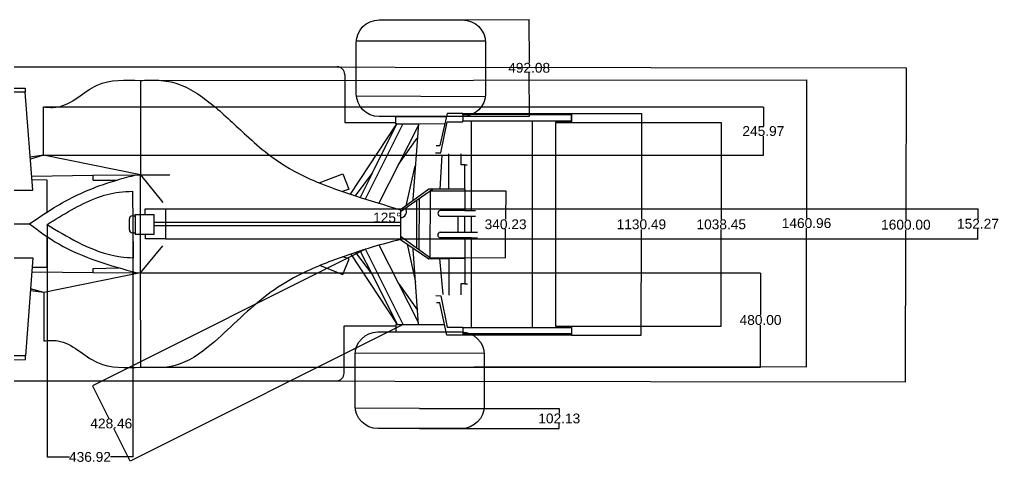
# Model space of a CAD drawing. Header units: millimetres. Extents: x 506 to 15673, y 62 to 5710.
# Drawn here: x 10683 to 15673, y 86 to 2348 of the extents above; entities that cross this region are included whole.
import ezdxf

# ---------------------------------------------------------------- set-up
doc = ezdxf.new("R2010")
doc.units = ezdxf.units.MM
doc.header["$MEASUREMENT"] = 0
doc.layers.add('Proiectii 2D', color=130, linetype='Continuous')
doc.styles.get("Standard").update_dxf_attribs({"font": 'arial.ttf'})
doc.dimstyles.get("Standard").update_dxf_attribs({"dimtxt": 50, "dimasz": 0.18, "dimexe": 0.18, "dimexo": 0.0625, "dimgap": 0.09, "dimtad": 0, "dimtih": 1, "dimtoh": 1, "dimzin": 0, "dimdsep": 46, "dimtxsty": 'Standard', "dimcen": 0.09, "dimclrd": 2, "dimclre": 2, "dimclrt": 2, "dimadec": 0, "dimazin": 0, "dimtfac": 1, "dimtofl": 0, "dimtmove": 0, "dimatfit": 3, "dimfxl": 1, "dimtolj": 1, "dimtzin": 0, "dimarcsym": 0})

# ---------------------------------------------------------------- blocks, each defined once
blk = doc.blocks.new('*D45')
at = {"layer": 'Defpoints', "color": 0, "transparency": 16777216}
for p in [(13497.3, 1870), (13496.6, 739.5), (13852.7, 739.3)]:
    blk.add_point(p, dxfattribs=at)
at = {"layer": 'Proiectii 2D', "color": 2, "lineweight": -2, "transparency": 16777216}
for p, q in [((13497.4, 1870), (13853.6, 1869.7)), ((13853.4, 1869.6), (13853, 1330.1)), ((13852.7, 739.4), (13853, 1278.9)), ((13496.6, 739.5), (13852.8, 739.3))]:
    blk.add_line(p, q, dxfattribs=at)
at = {"layer": 'Proiectii 2D', "color": 2, "transparency": 16777216}
for points in [[(13853.4, 1869.6), (13853.4, 1869.6), (13853.4, 1869.7)], [(13852.6, 739.4), (13852.7, 739.4), (13852.7, 739.3)]]:
    blk.add_solid(points, dxfattribs=at)
at = {"layer": 'Proiectii 2D', "color": 2, "transparency": 16777216, "insert": (13853, 1304.5), "char_height": 50, "attachment_point": 5}
blk.add_mtext('\\A1;1130.49', dxfattribs=at)
blk = doc.blocks.new('*D46')
at = {"layer": 'Defpoints', "color": 0, "transparency": 16777216}
for p in [(13414.7, 1823.5), (13414.7, 785), (14260.3, 785)]:
    blk.add_point(p, dxfattribs=at)
at = {"layer": 'Proiectii 2D', "color": 2, "lineweight": -2, "transparency": 16777216}
for p, q in [((13414.7, 1823.5), (14260.5, 1823.5)), ((14260.3, 1823.3), (14260.3, 1329.9)), ((14260.3, 785.2), (14260.3, 1278.6)), ((13414.7, 785), (14260.5, 785))]:
    blk.add_line(p, q, dxfattribs=at)
at = {"layer": 'Proiectii 2D', "color": 2, "transparency": 16777216}
for points in [[(14260.3, 1823.3), (14260.3, 1823.3), (14260.3, 1823.5)], [(14260.3, 785.2), (14260.3, 785.2), (14260.3, 785)]]:
    blk.add_solid(points, dxfattribs=at)
at = {"layer": 'Proiectii 2D', "color": 2, "transparency": 16777216, "insert": (14260.3, 1304.3), "char_height": 50, "attachment_point": 5}
blk.add_mtext('\\A1;1038.45', dxfattribs=at)
blk = doc.blocks.new('*D47')
at = {"layer": 'Defpoints', "color": 0, "transparency": 16777216}
for p in [(11296.5, 2107.5), (11294.4, 507.5), (15200.5, 502.6)]:
    blk.add_point(p, dxfattribs=at)
at = {"layer": 'Proiectii 2D', "color": 2, "lineweight": -2, "transparency": 16777216}
for p, q in [((11296.5, 2107.5), (15202.7, 2102.6)), ((15202.6, 2102.4), (15201.6, 1328.2)), ((15200.5, 502.7), (15201.5, 1276.9)), ((11294.5, 507.5), (15200.7, 502.6))]:
    blk.add_line(p, q, dxfattribs=at)
at = {"layer": 'Proiectii 2D', "color": 2, "transparency": 16777216}
for points in [[(15202.5, 2102.4), (15202.6, 2102.4), (15202.6, 2102.6)], [(15200.5, 502.7), (15200.6, 502.7), (15200.5, 502.6)]]:
    blk.add_solid(points, dxfattribs=at)
at = {"layer": 'Proiectii 2D', "color": 2, "transparency": 16777216, "insert": (15201.6, 1302.6), "char_height": 50, "attachment_point": 5}
blk.add_mtext('\\A1;1600.00', dxfattribs=at)
blk = doc.blocks.new('*D48')
at = {"layer": 'Defpoints', "color": 0, "transparency": 16777216}
for p in [(12776.3, 1476.1), (12775.2, 1135.9), (13160.2, 1134.6)]:
    blk.add_point(p, dxfattribs=at)
at = {"layer": 'Proiectii 2D', "color": 2, "lineweight": -2, "transparency": 16777216}
for p, q in [((12776.4, 1476.1), (13161.5, 1474.8)), ((13161.3, 1474.6), (13160.9, 1330.3)), ((13160.2, 1134.8), (13160.7, 1279.1)), ((12775.2, 1135.9), (13160.4, 1134.6))]:
    blk.add_line(p, q, dxfattribs=at)
at = {"layer": 'Proiectii 2D', "color": 2, "transparency": 16777216}
for points in [[(13161.3, 1474.6), (13161.4, 1474.6), (13161.3, 1474.8)], [(13160.2, 1134.8), (13160.2, 1134.8), (13160.2, 1134.6)]]:
    blk.add_solid(points, dxfattribs=at)
at = {"layer": 'Proiectii 2D', "color": 2, "transparency": 16777216, "insert": (13160.8, 1304.7), "char_height": 50, "attachment_point": 5}
blk.add_mtext('\\A1;340.23', dxfattribs=at)
blk = doc.blocks.new('*D49')
at = {"layer": 'Defpoints', "color": 0, "transparency": 16777216}
for p in [(12446.6, 1177.5), (12638.4, 794.3), (11054.6, 480.8)]:
    blk.add_point(p, dxfattribs=at)
at = {"layer": 'Proiectii 2D', "color": 2, "lineweight": -2, "transparency": 16777216}
for p, q in [((12446.5, 1177.5), (11054.5, 480.7)), ((12638.3, 794.3), (11246.2, 97.5)), ((11054.7, 480.6), (11137.7, 314.8)), ((11246.3, 97.8), (11163.3, 263.6))]:
    blk.add_line(p, q, dxfattribs=at)
at = {"layer": 'Proiectii 2D', "color": 2, "transparency": 16777216}
for points in [[(11054.7, 480.6), (11054.7, 480.6), (11054.6, 480.8)], [(11246.3, 97.8), (11246.3, 97.8), (11246.4, 97.6)]]:
    blk.add_solid(points, dxfattribs=at)
at = {"layer": 'Proiectii 2D', "color": 2, "transparency": 16777216, "insert": (11150.5, 289.2), "char_height": 50, "attachment_point": 5}
blk.add_mtext('\\A1;428.46', dxfattribs=at)
blk = doc.blocks.new('*D50')
at = {"layer": 'Defpoints', "color": 0, "transparency": 16777216}
for p in [(12722.4, 365.9), (12722.4, 263.7), (13434.4, 263.7)]:
    blk.add_point(p, dxfattribs=at)
at = {"layer": 'Proiectii 2D', "color": 2, "lineweight": -2, "transparency": 16777216}
for p, q in [((12722.5, 365.9), (13434.6, 365.9)), ((13434.4, 365.7), (13434.4, 340.4)), ((12722.5, 263.7), (13434.6, 263.7)), ((13434.4, 263.9), (13434.4, 289.2))]:
    blk.add_line(p, q, dxfattribs=at)
at = {"layer": 'Proiectii 2D', "color": 2, "transparency": 16777216}
for points in [[(13434.4, 365.7), (13434.5, 365.7), (13434.4, 365.9)], [(13434.4, 263.9), (13434.5, 263.9), (13434.4, 263.7)]]:
    blk.add_solid(points, dxfattribs=at)
at = {"layer": 'Proiectii 2D', "color": 2, "transparency": 16777216, "insert": (13434.4, 314.8), "char_height": 50, "attachment_point": 5}
blk.add_mtext('\\A1;102.13', dxfattribs=at)
blk = doc.blocks.new('*D55')
at = {"layer": 'Defpoints', "color": 0, "transparency": 16777216}
for p in [(11298.9, 2037.7), (11300.3, 576.7), (14695.7, 579.9)]:
    blk.add_point(p, dxfattribs=at)
at = {"layer": 'Proiectii 2D', "color": 2, "lineweight": -2, "transparency": 16777216}
for p, q in [((11299, 2037.7), (14694.5, 2040.9)), ((14694.3, 2040.7), (14695, 1336)), ((14695.7, 580.1), (14695.1, 1284.8)), ((11300.4, 576.7), (14695.9, 579.9))]:
    blk.add_line(p, q, dxfattribs=at)
at = {"layer": 'Proiectii 2D', "color": 2, "transparency": 16777216}
for points in [[(14694.4, 2040.7), (14694.3, 2040.7), (14694.3, 2040.9)], [(14695.7, 580.1), (14695.7, 580.1), (14695.7, 579.9)]]:
    blk.add_solid(points, dxfattribs=at)
at = {"layer": 'Proiectii 2D', "color": 2, "transparency": 16777216, "insert": (14695, 1310.4), "char_height": 50, "attachment_point": 5}
blk.add_mtext('\\A1;1460.96', dxfattribs=at)
blk = doc.blocks.new('*D58')
at = {"layer": 'Defpoints', "color": 0, "transparency": 16777216}
for p in [(12788.5, 1484.6), (12624.2, 1379), (12624.2, 1370.2), (12655.4, 1366.5), (12624.2, 1227.2)]:
    blk.add_point(p, dxfattribs=at)
at = {"layer": 'Proiectii 2D', "color": 2, "lineweight": -2, "transparency": 16777216}
blk.add_line((12624, 1338.7), (12623.8, 1338.7), dxfattribs=at)
for start, end in [(270.3276, 34.5161), (269.6724, 270)]:
    blk.add_arc((12624.2, 1370.2), 31.5, start, end, dxfattribs=at)
at = {"layer": 'Proiectii 2D', "color": 2, "transparency": 16777216}
for points in [[(12650.1, 1388), (12650.1, 1388), (12650, 1388.2)], [(12624.3, 1338.7), (12624.3, 1338.7), (12624.2, 1338.7)]]:
    blk.add_solid(points, dxfattribs=at)
at = {"layer": 'Proiectii 2D', "color": 2, "transparency": 16777216, "insert": (12557.6, 1338.7), "char_height": 50, "attachment_point": 5}
blk.add_mtext('\\A1;125°', dxfattribs=at)
blk = doc.blocks.new('*D60')
at = {"layer": 'Defpoints', "color": 0, "transparency": 16777216}
for p in [(12728.8, 2346.2), (12730.5, 1854.1), (13281.9, 1856.1)]:
    blk.add_point(p, dxfattribs=at)
at = {"layer": 'Proiectii 2D', "color": 2, "lineweight": -2, "transparency": 16777216}
for p, q in [((12728.8, 2346.2), (13280.3, 2348.2)), ((13280.1, 2348), (13280.9, 2127.8)), ((13281.9, 1856.3), (13281.1, 2076.5)), ((12730.6, 1854.1), (13282.1, 1856.1))]:
    blk.add_line(p, q, dxfattribs=at)
at = {"layer": 'Proiectii 2D', "color": 2, "transparency": 16777216}
for points in [[(13280.2, 2348), (13280.1, 2348), (13280.1, 2348.2)], [(13281.9, 1856.3), (13281.9, 1856.3), (13281.9, 1856.1)]]:
    blk.add_solid(points, dxfattribs=at)
at = {"layer": 'Proiectii 2D', "color": 2, "transparency": 16777216, "insert": (13281, 2102.2), "char_height": 50, "attachment_point": 5}
blk.add_mtext('\\A1;492.08', dxfattribs=at)
blk = doc.blocks.new('*D67')
at = {"layer": 'Defpoints', "color": 0, "transparency": 16777216}
for p in [(10823.4, 1303.9), (11260.3, 1303.4), (11260.3, 118.7)]:
    blk.add_point(p, dxfattribs=at)
at = {"layer": 'Proiectii 2D', "color": 2, "lineweight": -2, "transparency": 16777216}
for p, q in [((10823.4, 1303.8), (10823.4, 118.6)), ((11260.3, 1303.3), (11260.3, 118.6)), ((10823.5, 118.7), (10937.2, 118.7)), ((11260.1, 118.7), (11146.5, 118.7))]:
    blk.add_line(p, q, dxfattribs=at)
at = {"layer": 'Proiectii 2D', "color": 2, "transparency": 16777216}
for points in [[(10823.5, 118.8), (10823.5, 118.7), (10823.4, 118.7)], [(11260.1, 118.8), (11260.1, 118.7), (11260.3, 118.7)]]:
    blk.add_solid(points, dxfattribs=at)
at = {"layer": 'Proiectii 2D', "color": 2, "transparency": 16777216, "insert": (11041.8, 118.7), "char_height": 50, "attachment_point": 5}
blk.add_mtext('\\A1;436.92', dxfattribs=at)
blk = doc.blocks.new('*D68')
at = {"layer": 'Defpoints', "color": 0, "transparency": 16777216}
for p in [(11426.8, 1383.4), (11426.8, 1231.2), (15569.3, 1231.2)]:
    blk.add_point(p, dxfattribs=at)
at = {"layer": 'Proiectii 2D', "color": 2, "lineweight": -2, "transparency": 16777216}
for p, q in [((11426.8, 1383.4), (15569.5, 1383.4)), ((15569.3, 1383.2), (15569.3, 1332.9)), ((15569.3, 1231.3), (15569.3, 1281.7)), ((11426.8, 1231.2), (15569.5, 1231.2))]:
    blk.add_line(p, q, dxfattribs=at)
at = {"layer": 'Proiectii 2D', "color": 2, "transparency": 16777216}
for points in [[(15569.3, 1383.2), (15569.3, 1383.2), (15569.3, 1383.4)], [(15569.3, 1231.3), (15569.3, 1231.3), (15569.3, 1231.2)]]:
    blk.add_solid(points, dxfattribs=at)
at = {"layer": 'Proiectii 2D', "color": 2, "transparency": 16777216, "insert": (15569.3, 1307.3), "char_height": 50, "attachment_point": 5}
blk.add_mtext('\\A1;152.27', dxfattribs=at)
blk = doc.blocks.new('*D69')
at = {"layer": 'Defpoints', "color": 0, "transparency": 16777216}
for p in [(11299.9, 1056.7), (11300.3, 576.7), (14460.6, 576.7)]:
    blk.add_point(p, dxfattribs=at)
at = {"layer": 'Proiectii 2D', "color": 2, "lineweight": -2, "transparency": 16777216}
for p, q in [((11299.9, 1056.7), (14460.8, 1056.7)), ((14460.6, 1056.5), (14460.6, 842.3)), ((14460.6, 576.9), (14460.6, 791.1)), ((11300.4, 576.7), (14460.8, 576.7))]:
    blk.add_line(p, q, dxfattribs=at)
at = {"layer": 'Proiectii 2D', "color": 2, "transparency": 16777216}
for points in [[(14460.6, 1056.5), (14460.6, 1056.5), (14460.6, 1056.7)], [(14460.6, 576.9), (14460.6, 576.9), (14460.6, 576.7)]]:
    blk.add_solid(points, dxfattribs=at)
at = {"layer": 'Proiectii 2D', "color": 2, "transparency": 16777216, "insert": (14460.6, 816.7), "char_height": 50, "attachment_point": 5}
blk.add_mtext('\\A1;480.00', dxfattribs=at)
blk = doc.blocks.new('*D71')
at = {"layer": 'Defpoints', "color": 0, "transparency": 16777216}
for p in [(10805.6, 1902.8), (10805.6, 1656.8), (14474.9, 1656.8)]:
    blk.add_point(p, dxfattribs=at)
at = {"layer": 'Proiectii 2D', "color": 2, "lineweight": -2, "transparency": 16777216}
for p, q in [((10805.7, 1902.8), (14475.1, 1902.8)), ((14474.9, 1902.6), (14474.9, 1805.4)), ((14474.9, 1657), (14474.9, 1754.2)), ((10805.7, 1656.8), (14475.1, 1656.8))]:
    blk.add_line(p, q, dxfattribs=at)
at = {"layer": 'Proiectii 2D', "color": 2, "transparency": 16777216}
for points in [[(14474.9, 1902.6), (14475, 1902.6), (14474.9, 1902.8)], [(14474.9, 1657), (14475, 1657), (14474.9, 1656.8)]]:
    blk.add_solid(points, dxfattribs=at)
at = {"layer": 'Proiectii 2D', "color": 2, "transparency": 16777216, "insert": (14474.9, 1779.8), "char_height": 50, "attachment_point": 5}
blk.add_mtext('\\A1;245.97', dxfattribs=at)

msp = doc.modelspace()

# ---------------------------------------------------------------- linework, layer by layer
at = {"layer": 'Proiectii 2D'}
for p, q in [((12399.713, 2239.097), (13057.755, 2239.781)), ((10290.918, 2107.471), (12301.993, 2107.471)), ((12340.77, 2068.694), (12340.77, 1823.246)), ((11298.942, 2037.669), (11299.38, 1557.665)), ((10750.444, 1478.888), (10711.169, 1978.542)), ((13057.154, 1955.072), (12400.078, 1957.449)), ((10805.637, 1656.827), (10805.637, 1902.797)), ((12601.222, 1816.747), (12601.222, 1854.463)), ((12601.222, 1854.463), (12859.852, 1853.797)), ((12863.581, 1869.932), (12825.75, 1706.243)), ((12943.177, 1869.978), (12863.581, 1869.932)), ((12943.177, 1862.304), (12943.177, 1869.978)), ((12943.177, 1869.978), (13497.293, 1869.978)), ((13497.293, 1862.304), (12943.177, 1862.304)), ((12943.177, 1862.304), (12943.177, 1832.098)), ((13497.293, 1869.978), (13497.293, 1823.491)), ((13497.293, 1832.098), (13497.293, 1862.304)), ((12340.77, 1823.246), (12601.222, 1823.246)), ((12370.192, 1457.836), (12606.423, 1816.747)), ((12636.887, 1816.747), (12445.11, 1433.604)), ((12479.96, 1564.447), (12606.423, 1816.747)), ((12715.396, 1807.074), (12515.12, 1411.9)), ((12606.423, 1816.747), (12601.222, 1816.747)), ((12606.423, 1816.747), (12716.106, 1816.747)), ((12716.106, 1816.747), (12687.909, 1432.741)), ((12716.106, 1816.747), (12851.552, 1817.883)), ((12831.471, 1668.437), (12862.091, 1827.76)), ((12862.091, 1827.76), (12943.177, 1827.76)), ((12943.177, 1827.76), (12943.177, 1832.098)), ((12943.177, 1832.098), (13497.293, 1832.098)), ((12986.388, 1375.484), (12986.388, 1832.098)), ((13296.698, 1832.098), (13296.698, 776.794)), ((13497.293, 1823.491), (13414.653, 1823.491)), ((13414.653, 1823.491), (13414.653, 785.043)), ((12615.258, 1609.487), (12710.79, 1744.344)), ((12807.062, 1706.243), (12825.75, 1706.243)), ((10805.637, 1656.827), (10737.224, 1647.073)), ((10805.637, 1656.827), (10737.997, 1637.24)), ((11299.38, 1557.665), (10805.637, 1656.827)), ((12803.443, 1668.437), (12831.471, 1668.437)), ((12827.251, 1484.583), (12838.211, 1657.482)), ((12871.874, 1484.583), (12871.874, 1663.741)), ((12933.66, 1607.55), (12933.66, 1664.714)), ((12656.039, 1405.892), (12700.332, 1601.928)), ((12953.309, 1607.55), (12933.66, 1607.55)), ((12953.309, 1484.583), (12953.309, 1607.55)), ((12953.309, 1607.55), (12965.61, 1607.55)), ((10744.795, 1550.756), (11056.901, 1554.644)), ((11056.901, 1554.644), (11299.38, 1557.665)), ((11058.727, 1530.521), (11058.426, 1554.663)), ((11299.852, 1056.714), (11299.38, 1557.665)), ((11299.38, 1557.665), (11449.622, 1557.665)), ((11299.38, 1557.665), (11413.166, 1415.559)), ((12210.341, 1515.798), (12331.75, 1562.515)), ((12331.75, 1562.515), (12362.031, 1483.819)), ((12394.716, 1449.762), (12479.96, 1564.447)), ((12479.96, 1564.447), (12418.603, 1442.037)), ((10823.37, 1530.521), (10746.316, 1531.397)), ((10823.647, 1367.234), (10823.37, 1530.521)), ((11058.727, 1530.521), (11180.736, 1530.521)), ((10607.118, 1478.888), (10750.444, 1478.888)), ((11259.373, 1473.181), (11261.204, 1133.643)), ((12362.031, 1483.819), (12329.957, 1471.454)), ((12624.17, 1370.178), (12788.509, 1484.583)), ((12768.595, 1484.583), (12624.17, 1379.043)), ((12871.874, 1484.583), (12768.595, 1484.583)), ((12776.297, 1476.081), (12775.187, 1135.858)), ((12953.309, 1484.583), (12871.874, 1484.583)), ((12953.309, 1484.583), (12953.309, 1375.484)), ((12656.039, 1405.892), (12655.013, 1401.555)), ((12687.909, 1432.741), (12687.446, 1425.227)), ((12708.892, 1183.227), (12708.71, 1429.031)), ((12720.575, 1437.291), (12719.253, 1175.824)), ((11258.146, 1348.062), (11260.048, 1348.072)), ((11260.048, 1348.072), (11272.117, 1348.072)), ((11272.117, 1348.072), (11272.117, 1354.905)), ((11272.117, 1354.905), (11368.525, 1354.905)), ((11272.117, 1348.072), (11272.117, 1254.766)), ((11323.825, 1354.905), (11323.825, 1383.426)), ((11323.825, 1383.426), (11426.785, 1383.426)), ((11368.525, 1254.766), (11368.525, 1354.905)), ((11426.785, 1383.426), (11426.785, 1231.157)), ((12624.17, 1379.043), (12624.17, 1227.191)), ((12953.309, 1375.484), (12827.943, 1375.484)), ((12953.309, 1375.484), (12986.388, 1375.484)), ((12986.388, 1375.484), (13007.532, 1375.484)), ((10551.011, 1306.445), (10733.858, 1306.445)), ((11242.719, 1277.098), (11242.719, 1332.552)), ((11368.525, 1316.236), (12625.49, 1316.236)), ((12625.49, 1316.236), (12625.49, 1297.085)), ((12827.943, 1346.846), (13007.532, 1346.846)), ((12917.738, 1346.846), (12917.738, 1264.209)), ((12951.326, 1346.846), (12951.326, 1264.209)), ((12985.175, 1346.846), (12985.175, 1264.209)), ((11260.514, 1261.588), (11258.23, 1261.588)), ((11260.514, 1261.588), (11272.117, 1261.588)), ((11272.117, 1254.766), (11368.525, 1254.766)), ((11324.619, 1231.157), (11324.619, 1254.766)), ((12625.49, 1297.085), (11368.525, 1297.085)), ((12827.943, 1264.209), (13016.714, 1264.209)), ((10823.579, 1086.786), (10823.428, 1242.118)), ((11426.785, 1231.157), (11324.619, 1231.157)), ((12716.866, 804.013), (12516.591, 1199.187)), ((12624.17, 1243.764), (12784.7, 1129.06)), ((12624.17, 1227.191), (12768.595, 1128.872)), ((12658.987, 1203.489), (12701.741, 1009.994)), ((12952.662, 1235.727), (12827.943, 1235.727)), ((12986.608, 1235.727), (12952.662, 1235.727)), ((12952.662, 1235.727), (12952.662, 1001.431)), ((12986.608, 776.794), (12986.608, 1235.727)), ((12986.608, 1235.727), (13016.714, 1235.727)), ((11299.852, 1056.714), (11412.906, 1195.268)), ((12371.663, 1153.251), (12607.893, 794.34)), ((12396.187, 1161.325), (12481.43, 1046.64)), ((12481.43, 1046.64), (12420.073, 1169.05)), ((12638.358, 794.34), (12446.58, 1177.483)), ((12689.379, 1178.346), (12689.245, 1182.89)), ((12717.576, 794.34), (12689.379, 1178.346)), ((10607.442, 1134.188), (10750.768, 1134.458)), ((10750.768, 1134.458), (10712.434, 634.731)), ((12362.65, 1128.292), (12331.146, 1139.121)), ((12331.647, 1049.632), (12362.65, 1128.292)), ((12768.595, 1128.872), (12870.985, 1130.067)), ((12823.942, 1130.067), (12840.485, 946.153)), ((12952.662, 1130.067), (12870.985, 1130.067)), ((12870.985, 1130.067), (12870.985, 944.087)), ((10745.254, 1062.58), (11057.367, 1059.278)), ((10747.111, 1086.786), (10823.579, 1086.786)), ((11299.852, 1056.714), (10806.295, 956.623)), ((11057.367, 1079.101), (11189.315, 1082.998)), ((11057.367, 1059.278), (11057.367, 1079.101)), ((11057.367, 1059.278), (11299.852, 1056.714)), ((11300.317, 576.71), (11299.852, 1056.714)), ((11299.852, 1056.714), (11449.622, 1056.714)), ((12215.916, 1095.246), (12331.647, 1049.632)), ((12481.43, 1046.64), (12607.893, 794.34)), ((12616.728, 1001.6), (12712.26, 866.743)), ((12952.662, 1001.431), (12932.503, 1001.431)), ((12932.503, 1001.431), (12932.503, 945.637)), ((12952.662, 1001.431), (12966.106, 1001.431)), ((10806.295, 956.623), (10737.864, 966.248)), ((10806.295, 956.623), (10738.619, 976.082)), ((10806.295, 956.623), (10806.758, 710.653)), ((12804.313, 941.218), (12829.813, 940.899)), ((12825.669, 903.631), (12808.138, 903.631)), ((12860.466, 739.493), (12825.669, 903.631)), ((12829.813, 940.899), (12863.6, 780.996)), ((12337.638, 546.249), (12337.638, 787.329)), ((12337.638, 787.329), (12601.129, 787.329)), ((12607.893, 794.34), (12601.129, 794.34)), ((12601.129, 794.34), (12601.129, 755.982)), ((12601.129, 755.982), (12857.045, 755.626)), ((12607.893, 794.34), (12638.358, 794.34)), ((12638.358, 794.34), (12717.576, 794.34)), ((12717.576, 794.34), (12848.838, 794.34)), ((12863.6, 780.996), (12943.286, 780.996)), ((12943.286, 780.996), (12943.286, 739.493)), ((13496.562, 776.794), (12943.286, 776.794)), ((13414.653, 785.043), (13496.562, 785.043)), ((13496.562, 785.043), (13496.562, 739.493)), ((13496.562, 739.493), (12860.466, 739.493)), ((12943.286, 748.207), (13496.562, 748.207)), ((12393.519, 648.701), (13051.561, 649.385)), ((10290.024, 507.471), (12298.86, 507.471)), ((13050.96, 364.676), (12393.884, 367.053))]:
    msp.add_line(p, q, dxfattribs=at)
for points in [[(12515.679, 2346.21), (12941.845, 2346.21, -0.41421356), (13058.177, 2229.878), (13058.177, 1970.466, -0.41421356), (12941.845, 1854.134), (12515.679, 1854.134, -0.41421356), (12399.347, 1970.466), (12399.347, 2229.878, -0.41421356)], [(12509.485, 755.813), (12935.651, 755.813, -0.41421356), (13051.983, 639.481), (13051.983, 380.07, -0.41421356), (12935.651, 263.738), (12509.485, 263.738, -0.41421356), (12393.153, 380.07), (12393.153, 639.481, -0.41421356)]]:
    msp.add_lwpolyline(points, format="xyb", close=True, dxfattribs=at)
for points in [[(10406.466, 1998.056), (10711.169, 1998.056), (10711.169, 1978.542), (10406.466, 1978.542)], [(10407.768, 614.644), (10712.471, 615.217), (10712.434, 634.731), (10407.731, 634.158)]]:
    msp.add_lwpolyline(points, close=True, dxfattribs=at)
for centre, radius, start, end in [((12301.993, 2068.694), 38.777, 0, 90), ((11258.23, 1332.552), 15.511, 90.309014, 180), ((12830.613, 1361.165), 14.566, 100.562027, 259.437973), ((11258.23, 1277.098), 15.511, 180, 270), ((12829.023, 1249.968), 14.282, 94.334278, 265.665722), ((12298.86, 546.249), 38.777, 270, 0)]:
    msp.add_arc(centre, radius, start, end, dxfattribs=at)
for points in [[(10805.637, 1902.797), (10876.828, 1902.797), (11078.518, 2013.75), (11298.942, 2037.669)], [(11298.942, 2037.669), (11379.687, 2039.838), (11480.333, 2023.547), (11670.285, 1910.219), (11839.836, 1756.979), (11948.37, 1664.111), (12129.915, 1551.434), (12272.379, 1491.937), (12395.706, 1449.439), (12624.17, 1379.043)], [(10733.858, 1306.445), (10874.268, 1398.877), (11087.015, 1500.068), (11180.736, 1530.521), (11277.744, 1557.396)], [(10823.37, 1303.876), (10947.645, 1378.424), (11071.331, 1437.75), (11189.839, 1468.676), (11259.373, 1473.181)], [(10733.858, 1306.445), (10882.68, 1204.603), (11282.25, 1056.9)], [(10823.37, 1303.876), (10979.091, 1213.704), (11199.185, 1139.053), (11261.204, 1133.643)], [(12624.17, 1227.191), (12485.667, 1189.393), (12288.595, 1123.592), (12065.936, 1023.748), (11934.484, 936.4), (11791.754, 812.308), (11658.901, 691.58), (11476.919, 585.317), (11300.317, 576.71)], [(10806.758, 710.653), (10877.95, 710.787), (11079.848, 600.214), (11300.317, 576.71)]]:
    msp.add_spline(points, degree=3, dxfattribs=at)

# ---------------------------------------------------------------- dimensions: what is measured, and where the dimension line sits
at = {"layer": 'Proiectii 2D', "color": 4}
for p1, p2, distance, picture, middle in [((12728.762, 2346.21), (12730.537, 1854.13), 551.374, '*D60', (13281.02, 2102.158)), ((11296.456, 2107.471), (11294.442, 507.471), 3906.107, '*D47', (15201.553, 1302.556)), ((11298.942, 2037.669), (11300.317, 576.71), 3395.401, '*D55', (14695.029, 1310.385)), ((13497.293, 1869.978), (13496.562, 739.493), 356.104, '*D45', (13853.032, 1304.505)), ((13414.653, 1823.491), (13414.653, 785.043), 845.647, '*D46', (14260.3, 1304.267)), ((12776.2966, 1476.0813), (12775.1867, 1135.8578), 385.0318, '*D48', (13160.7714, 1304.7134)), ((12638.358, 794.34), (12446.58, 1177.483), 1556.589, '*D49', (11150.513, 289.185))]:
    dim = msp.add_aligned_dim(p1=p1, p2=p2, distance=distance, dimstyle='Standard', dxfattribs=at)
    dim.commit()
    dim.dimension.update_dxf_attribs({"geometry": picture, "text_midpoint": middle})
for base, p1, p2, picture, middle in [((14474.935, 1656.827), (10805.637, 1902.797), (10805.637, 1656.827), '*D71', (14474.935, 1779.812)), ((15569.301, 1231.157), (11426.785, 1383.426), (11426.785, 1231.157), '*D68', (15569.301, 1307.291)), ((14460.601, 576.71), (11299.852, 1056.714), (11300.317, 576.71), '*D69', (14460.601, 816.712)), ((13434.442, 263.738), (12722.422, 365.864), (12722.422, 263.738), '*D50', (13434.442, 314.801))]:
    dim = msp.add_linear_dim(base=base, p1=p1, p2=p2, angle=90, dimstyle='Standard', dxfattribs=at)
    dim.commit()
    dim.dimension.update_dxf_attribs({"geometry": picture, "text_midpoint": middle})
dim = msp.add_angular_dim_2l(base=(12655.435, 1366.466), line1=((12624.17, 1379.043), (12624.17, 1227.191)), line2=((12624.17, 1370.178), (12788.509, 1484.583)), dimstyle='Standard', dxfattribs=at)
dim.commit()
dim.dimension.update_dxf_attribs({"geometry": '*D58', "text_midpoint": (12557.604, 1338.694)})
dim = msp.add_linear_dim(base=(11260.289, 118.731), p1=(10823.37, 1303.876), p2=(11260.289, 1303.412), dimstyle='Standard', dxfattribs=at)
dim.commit()
dim.dimension.update_dxf_attribs({"geometry": '*D67', "text_midpoint": (11041.829, 118.731)})

doc.saveas('drawing.dxf')
